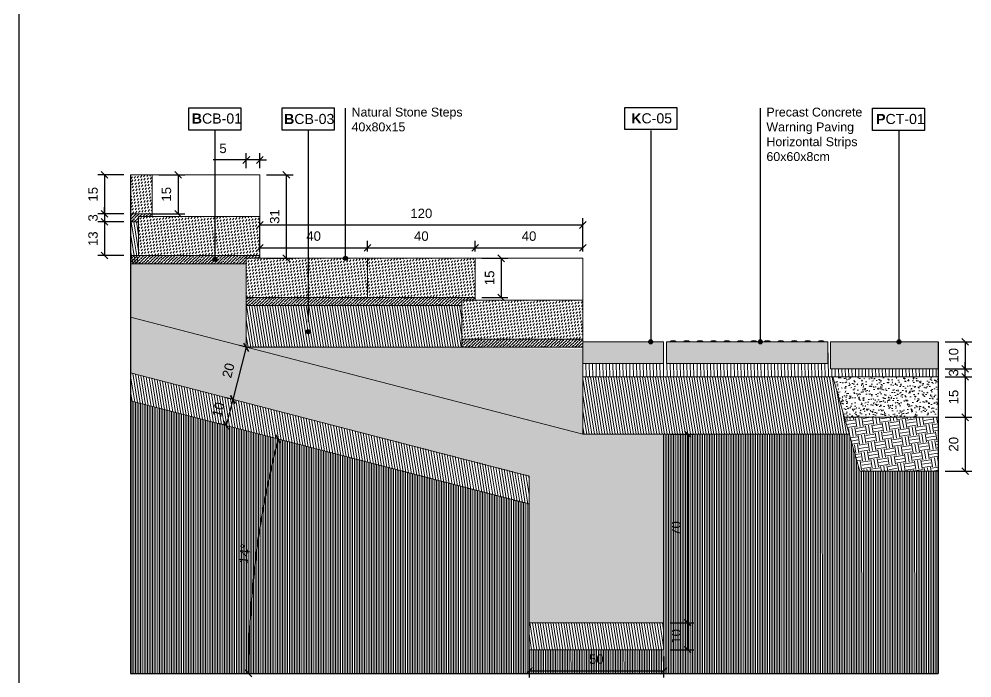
# Model space of a CAD drawing. Header units: metres. Extents: x -325 to 301, y -147 to 149.
# Drawn here: x 82.234 to 85.773, y 47.469 to 49.914 of the extents above; entities that cross this region are included whole.
import ezdxf

# ---------------------------------------------------------------- set-up
doc = ezdxf.new("R2010")
doc.units = ezdxf.units.M
doc.layers.get('Defpoints').update_dxf_attribs({"lineweight": 13})
doc.layers.add('-aux', color=50, linetype='Continuous', plot=False)
for name, color, linetype, true_color in [('0-TX-1_25', 7, 'Continuous', 0x3f4f7f), ('3-TR-paviment fluix', 7, 'Continuous', 0xe6e6e6), ('3-TR-paviment fort', 7, 'Continuous', 0xd1d1d1), ('EIT_3 TR sorra', 7, 'Continuous', 0xd8ceb0)]:
    doc.layers.add(name, color=color, linetype=linetype, true_color=true_color)
for name, color, linetype, lineweight, true_color in [('03-TR-Paviment_08_Natural Stone Bleachers', 7, 'Continuous', 5, 0xafad9d), ('3-TR sorra granitica', 7, 'Continuous', 0, 0xf2dac9), ('3-TR tot_u', 7, 'Continuous', 5, 0x787878)]:
    doc.layers.add(name, color=color, linetype=linetype, lineweight=lineweight, true_color=true_color)
for name, color, linetype, lineweight in [('1-CM', 7, 'Continuous', 0), ('3-TR Formigó', 252, 'Continuous', 0), ('3-TR Seleccionat', 44, 'Continuous', 0), ('3-TR Tot-u', 37, 'Continuous', 0), ('3_TR_paviment gris', 252, 'Continuous', 5)]:
    doc.layers.add(name, color=color, linetype=linetype, lineweight=lineweight)
for name, color, linetype in [('1-SECCIÓ', 1, 'Continuous'), ('A-KEYPLAN_HATCH', 7, 'Continuous'), ('A_TEXT_2', 7, 'Continuous')]:
    doc.layers.add(name, color=color, linetype=linetype)
doc.styles.get("Standard").update_dxf_attribs({"font": 'arial.ttf'})
doc.dimstyles.new('ISO-25', dxfattribs={"dimtxt": 0.1, "dimasz": 0.1, "dimexe": 0.1, "dimexo": 0.1, "dimgap": 0.1, "dimtad": 1, "dimdec": 0, "dimlfac": 100, "dimzin": 9, "dimtxsty": 'Standard', "dimblk": 'OBLIQUE', "dimcen": 0.1, "dimadec": 0, "dimazin": 0, "dimtfac": 1, "dimtdec": 0, "dimtmove": 0, "dimatfit": 3, "dimldrblk": 'OBLIQUE', "dimfxl": 1, "dimarcsym": 0})

# ---------------------------------------------------------------- blocks, each defined once
blk = doc.blocks.new('*U1805')
at = {"layer": '3-TR-paviment fort'}
blk.add_hatch(color=256, dxfattribs=at).paths.add_polyline_path([(0.025, 0), (0.05, 0, 0.4)])
blk.add_lwpolyline([(0.025, 0), (0.05, 0)])
blk.add_arc((0.0375, -0.013125), 0.018125, 46.397181, 133.602819)
blk = doc.blocks.new('*U1806')
at = {"color": 0, "linetype": 'ByBlock', "lineweight": -2, "transparency": 16777216}
for p in [(0, 0.08), (0.05, 0.08), (0.1, 0.08), (0.15, 0.08), (0.2, 0.08), (0.25, 0.08), (0.3, 0.08), (0.35, 0.08), (0.4, 0.08), (0.45, 0.08), (0.5, 0.08), (0.55, 0.08)]:
    blk.add_blockref('*U1805', p, dxfattribs=at)
blk = doc.blocks.new('Warning Surface 600x600x80')
at = {"layer": '3-TR-paviment fort'}
blk.add_hatch(color=256, dxfattribs=at).paths.add_polyline_path([(0, 0.08), (0.6, 0.08), (0.6, 0), (0.0002, 0.0006)])
blk.add_lwpolyline([(0, 0.08), (0.6, 0.08)])
at = {"layer": '1-CM'}
blk.add_lwpolyline([(0.6, 0.08), (0, 0.08), (0, 0), (0.6, 0)], close=True, dxfattribs=at)
blk.add_blockref('*U1806', (-0.0125, 0))
blk = doc.blocks.new('_Oblique')
at = {"color": 0, "lineweight": -2}
blk.add_line((-0.5, -0.5), (0.5, 0.5), dxfattribs=at)
blk = doc.blocks.new('*D1883')
at = {"layer": '0-TX-1_25', "color": 0, "lineweight": -2, "transparency": 16777216}
for p, q in [((83.1285, 49.0511), (83.1285, 49.1747)), ((84.3285, 49.0511), (84.3285, 49.1747)), ((83.1285, 49.1497), (84.3285, 49.1497))]:
    blk.add_line(p, q, dxfattribs=at)
at = {"layer": 'Defpoints', "color": 0, "transparency": 16777216}
for p in [(84.3285, 49.1497), (83.1285, 49.0261), (84.3285, 49.0261)]:
    blk.add_point(p, dxfattribs=at)
at = {"layer": '0-TX-1_25', "color": 0, "lineweight": -2, "transparency": 16777216, "xscale": 0.025, "yscale": 0.025, "zscale": 0.025, "rotation": 180}
blk.add_blockref('_Oblique', (83.1285, 49.1497), dxfattribs=at)
at = {"layer": '0-TX-1_25', "color": 0, "lineweight": -2, "transparency": 16777216, "xscale": 0.025, "yscale": 0.025, "zscale": 0.025}
blk.add_blockref('_Oblique', (84.3285, 49.1497), dxfattribs=at)
at = {"layer": '0-TX-1_25', "color": 0, "transparency": 16777216, "insert": (83.7285, 49.1926), "char_height": 0.035, "attachment_point": 5}
blk.add_mtext('120', dxfattribs=at)
blk = doc.blocks.new('*D1884')
at = {"layer": '0-TX-1_25', "color": 0, "lineweight": -2, "transparency": 16777216}
for p, q in [((83.1535, 49.3361), (83.252, 49.3361)), ((83.227, 49.3361), (83.227, 49.0261)), ((83.1535, 49.0261), (83.252, 49.0261))]:
    blk.add_line(p, q, dxfattribs=at)
at = {"layer": 'Defpoints', "color": 0, "transparency": 16777216}
for p in [(83.1285, 49.3361), (83.1285, 49.0261), (83.227, 49.0261)]:
    blk.add_point(p, dxfattribs=at)
at = {"layer": '0-TX-1_25', "color": 0, "lineweight": -2, "transparency": 16777216, "xscale": 0.025, "yscale": 0.025, "zscale": 0.025}
for p, rotation in [((83.227, 49.3361), 90), ((83.227, 49.0261), 270)]:
    blk.add_blockref('_Oblique', p, dxfattribs=dict(at, rotation=rotation))
at = {"layer": '0-TX-1_25', "color": 0, "transparency": 16777216, "insert": (83.1841, 49.1811), "char_height": 0.035, "attachment_point": 5, "rotation": 90}
blk.add_mtext('31', dxfattribs=at)
blk = doc.blocks.new('POINT')
at = {"layer": '0-TX-1_25'}
h = blk.add_hatch(dxfattribs=at)
h.set_pattern_fill('ANGLE', color=256)
h.set_pattern_definition([(0, (-83.747, -12.726), (0, 6.985), [5.08, -1.905]), (90, (-83.747, -12.726), (-6.985, 4e-16), [5.08, -1.905])])
edge = h.paths.add_edge_path()
edge.add_arc((0, 0), 0.0075, 0, 360)
h = blk.add_hatch(color=256, dxfattribs=at)
h.dxf.hatch_style = 1
edge = h.paths.add_edge_path()
edge.add_arc((0, 0), 0.0075, 0, 360)
blk.add_circle((0, 0), 0.0075, dxfattribs=at)
blk = doc.blocks.new('*D1885')
at = {"layer": '0-TX-1_25', "color": 0, "lineweight": -2, "transparency": 16777216}
for p, q in [((83.5285, 49.0511), (83.5285, 49.0904)), ((83.9285, 49.0511), (83.9285, 49.0904)), ((83.5285, 49.0654), (83.9285, 49.0654))]:
    blk.add_line(p, q, dxfattribs=at)
at = {"layer": 'Defpoints', "color": 0, "transparency": 16777216}
for p in [(83.9285, 49.0654), (83.5285, 49.0261), (83.9285, 49.0261)]:
    blk.add_point(p, dxfattribs=at)
at = {"layer": '0-TX-1_25', "color": 0, "lineweight": -2, "transparency": 16777216, "xscale": 0.025, "yscale": 0.025, "zscale": 0.025, "rotation": 180}
blk.add_blockref('_Oblique', (83.5285, 49.0654), dxfattribs=at)
at = {"layer": '0-TX-1_25', "color": 0, "lineweight": -2, "transparency": 16777216, "xscale": 0.025, "yscale": 0.025, "zscale": 0.025}
blk.add_blockref('_Oblique', (83.9285, 49.0654), dxfattribs=at)
at = {"layer": '0-TX-1_25', "color": 0, "transparency": 16777216, "insert": (83.7285, 49.1082), "char_height": 0.035, "attachment_point": 5}
blk.add_mtext('40', dxfattribs=at)
blk = doc.blocks.new('*D1886')
at = {"layer": '0-TX-1_25', "color": 0, "lineweight": -2, "transparency": 16777216}
for p, q in [((83.9535, 49.0261), (84.0499, 49.0261)), ((84.0249, 49.0261), (84.0249, 48.8811)), ((83.9535, 48.8811), (84.0499, 48.8811))]:
    blk.add_line(p, q, dxfattribs=at)
at = {"layer": 'Defpoints', "color": 0, "transparency": 16777216}
for p in [(83.9285, 49.0261), (83.9285, 48.8811), (84.0249, 48.8811)]:
    blk.add_point(p, dxfattribs=at)
at = {"layer": '0-TX-1_25', "color": 0, "lineweight": -2, "transparency": 16777216, "xscale": 0.025, "yscale": 0.025, "zscale": 0.025}
for p, rotation in [((84.0249, 49.0261), 90), ((84.0249, 48.8811), 270)]:
    blk.add_blockref('_Oblique', p, dxfattribs=dict(at, rotation=rotation))
at = {"layer": '0-TX-1_25', "color": 0, "transparency": 16777216, "insert": (83.982, 48.9536), "char_height": 0.035, "attachment_point": 5, "rotation": 90}
blk.add_mtext('15', dxfattribs=at)
blk = doc.blocks.new('*D1887')
at = {"layer": '0-TX-1_25', "color": 0, "lineweight": -2, "transparency": 16777216}
for p, q in [((83.1285, 49.0511), (83.1285, 49.0904)), ((83.5285, 49.0511), (83.5285, 49.0904)), ((83.1285, 49.0654), (83.5285, 49.0654))]:
    blk.add_line(p, q, dxfattribs=at)
at = {"layer": 'Defpoints', "color": 0, "transparency": 16777216}
for p in [(83.5285, 49.0654), (83.1285, 49.0261), (83.5285, 49.0261)]:
    blk.add_point(p, dxfattribs=at)
at = {"layer": '0-TX-1_25', "color": 0, "lineweight": -2, "transparency": 16777216, "xscale": 0.025, "yscale": 0.025, "zscale": 0.025, "rotation": 180}
blk.add_blockref('_Oblique', (83.1285, 49.0654), dxfattribs=at)
at = {"layer": '0-TX-1_25', "color": 0, "lineweight": -2, "transparency": 16777216, "xscale": 0.025, "yscale": 0.025, "zscale": 0.025}
blk.add_blockref('_Oblique', (83.5285, 49.0654), dxfattribs=at)
at = {"layer": '0-TX-1_25', "color": 0, "transparency": 16777216, "insert": (83.3285, 49.1082), "char_height": 0.035, "attachment_point": 5}
blk.add_mtext('40', dxfattribs=at)
blk = doc.blocks.new('*D1888')
at = {"layer": '0-TX-1_25', "color": 0, "lineweight": -2, "transparency": 16777216}
for p, q in [((83.9285, 49.0511), (83.9285, 49.0904)), ((84.3285, 49.0511), (84.3285, 49.0904)), ((83.9285, 49.0654), (84.3285, 49.0654))]:
    blk.add_line(p, q, dxfattribs=at)
at = {"layer": 'Defpoints', "color": 0, "transparency": 16777216}
for p in [(84.3285, 49.0654), (83.9285, 49.0261), (84.3285, 49.0261)]:
    blk.add_point(p, dxfattribs=at)
at = {"layer": '0-TX-1_25', "color": 0, "lineweight": -2, "transparency": 16777216, "xscale": 0.025, "yscale": 0.025, "zscale": 0.025, "rotation": 180}
blk.add_blockref('_Oblique', (83.9285, 49.0654), dxfattribs=at)
at = {"layer": '0-TX-1_25', "color": 0, "lineweight": -2, "transparency": 16777216, "xscale": 0.025, "yscale": 0.025, "zscale": 0.025}
blk.add_blockref('_Oblique', (84.3285, 49.0654), dxfattribs=at)
at = {"layer": '0-TX-1_25', "color": 0, "transparency": 16777216, "insert": (84.1285, 49.1082), "char_height": 0.035, "attachment_point": 5}
blk.add_mtext('40', dxfattribs=at)
blk = doc.blocks.new('*D1889')
at = {"layer": '0-TX-1_25', "color": 0, "lineweight": -2, "transparency": 16777216}
for p, q in [((83.0785, 49.3611), (83.0785, 49.4159)), ((83.1285, 49.3611), (83.1285, 49.4159)), ((83.0785, 49.3909), (82.9553, 49.3909)), ((83.1285, 49.3909), (83.0785, 49.3909)), ((83.1285, 49.3909), (83.1535, 49.3909))]:
    blk.add_line(p, q, dxfattribs=at)
at = {"layer": 'Defpoints', "color": 0, "transparency": 16777216}
for p in [(83.0785, 49.3909), (83.0785, 49.3361), (83.1285, 49.3361)]:
    blk.add_point(p, dxfattribs=at)
at = {"layer": '0-TX-1_25', "color": 0, "lineweight": -2, "transparency": 16777216, "xscale": 0.025, "yscale": 0.025, "zscale": 0.025}
blk.add_blockref('_Oblique', (83.0785, 49.3909), dxfattribs=at)
at = {"layer": '0-TX-1_25', "color": 0, "lineweight": -2, "transparency": 16777216, "xscale": 0.025, "yscale": 0.025, "zscale": 0.025, "rotation": 180}
blk.add_blockref('_Oblique', (83.1285, 49.3909), dxfattribs=at)
at = {"layer": '0-TX-1_25', "color": 0, "transparency": 16777216, "insert": (82.9919, 49.4337), "char_height": 0.035, "attachment_point": 5}
blk.add_mtext('5', dxfattribs=at)
blk = doc.blocks.new('*D1890')
at = {"layer": '0-TX-1_25', "color": 0, "lineweight": -2, "transparency": 16777216}
for p, q in [((82.7535, 49.3361), (82.8499, 49.3361)), ((82.8249, 49.3361), (82.8249, 49.1911)), ((82.7249, 49.1911), (82.8499, 49.1911))]:
    blk.add_line(p, q, dxfattribs=at)
at = {"layer": 'Defpoints', "color": 0, "transparency": 16777216}
for p in [(82.7285, 49.3361), (82.6485, 49.1911), (82.8249, 49.1911)]:
    blk.add_point(p, dxfattribs=at)
at = {"layer": '0-TX-1_25', "color": 0, "lineweight": -2, "transparency": 16777216, "xscale": 0.025, "yscale": 0.025, "zscale": 0.025}
for p, rotation in [((82.8249, 49.3361), 90), ((82.8249, 49.1911), 270)]:
    blk.add_blockref('_Oblique', p, dxfattribs=dict(at, rotation=rotation))
at = {"layer": '0-TX-1_25', "color": 0, "transparency": 16777216, "insert": (82.782, 49.2636), "char_height": 0.035, "attachment_point": 5, "rotation": 90}
blk.add_mtext('15', dxfattribs=at)
blk = doc.blocks.new('*D1891')
at = {"layer": '0-TX-1_25', "color": 0, "lineweight": -2, "transparency": 16777216}
for p, q in [((82.6235, 49.3361), (82.5272, 49.3361)), ((82.5522, 49.3361), (82.5522, 49.1911)), ((82.6235, 49.1911), (82.5272, 49.1911))]:
    blk.add_line(p, q, dxfattribs=at)
at = {"layer": 'Defpoints', "color": 0, "transparency": 16777216}
for p in [(82.6485, 49.3361), (82.5522, 49.1911), (82.6485, 49.1911)]:
    blk.add_point(p, dxfattribs=at)
at = {"layer": '0-TX-1_25', "color": 0, "lineweight": -2, "transparency": 16777216, "xscale": 0.025, "yscale": 0.025, "zscale": 0.025}
for p, rotation in [((82.5522, 49.3361), 90), ((82.5522, 49.1911), 270)]:
    blk.add_blockref('_Oblique', p, dxfattribs=dict(at, rotation=rotation))
at = {"layer": '0-TX-1_25', "color": 0, "transparency": 16777216, "insert": (82.5094, 49.2636), "char_height": 0.035, "attachment_point": 5, "rotation": 90}
blk.add_mtext('15', dxfattribs=at)
blk = doc.blocks.new('*D1892')
at = {"layer": '0-TX-1_25', "color": 0, "lineweight": -2, "transparency": 16777216}
for p, q in [((82.5522, 49.1911), (82.5522, 49.2161)), ((82.6235, 49.1911), (82.5272, 49.1911)), ((82.6235, 49.1611), (82.5272, 49.1611)), ((82.5522, 49.1911), (82.5522, 49.1611)), ((82.5522, 49.1611), (82.5522, 49.1361))]:
    blk.add_line(p, q, dxfattribs=at)
at = {"layer": 'Defpoints', "color": 0, "transparency": 16777216}
for p in [(82.5522, 49.1611), (82.6485, 49.1911), (82.6485, 49.1611)]:
    blk.add_point(p, dxfattribs=at)
at = {"layer": '0-TX-1_25', "color": 0, "lineweight": -2, "transparency": 16777216, "xscale": 0.025, "yscale": 0.025, "zscale": 0.025}
for p, rotation in [((82.5522, 49.1911), 270), ((82.5522, 49.1611), 90)]:
    blk.add_blockref('_Oblique', p, dxfattribs=dict(at, rotation=rotation))
at = {"layer": '0-TX-1_25', "color": 0, "transparency": 16777216, "insert": (82.5094, 49.1761), "char_height": 0.035, "attachment_point": 5, "rotation": 90}
blk.add_mtext('3', dxfattribs=at)
blk = doc.blocks.new('*D1893')
at = {"layer": '0-TX-1_25', "color": 0, "lineweight": -2, "transparency": 16777216}
for p, q in [((82.6235, 49.1611), (82.5272, 49.1611)), ((82.5522, 49.1611), (82.5522, 49.0361)), ((82.6235, 49.0361), (82.5272, 49.0361))]:
    blk.add_line(p, q, dxfattribs=at)
at = {"layer": 'Defpoints', "color": 0, "transparency": 16777216}
for p in [(82.6485, 49.1611), (82.5522, 49.0361), (82.6485, 49.0361)]:
    blk.add_point(p, dxfattribs=at)
at = {"layer": '0-TX-1_25', "color": 0, "lineweight": -2, "transparency": 16777216, "xscale": 0.025, "yscale": 0.025, "zscale": 0.025}
for p, rotation in [((82.5522, 49.1611), 90), ((82.5522, 49.0361), 270)]:
    blk.add_blockref('_Oblique', p, dxfattribs=dict(at, rotation=rotation))
at = {"layer": '0-TX-1_25', "color": 0, "transparency": 16777216, "insert": (82.5094, 49.0986), "char_height": 0.035, "attachment_point": 5, "rotation": 90}
blk.add_mtext('13', dxfattribs=at)
blk = doc.blocks.new('*D1894')
at = {"layer": '0-TX-1_25', "color": 0, "lineweight": -2, "transparency": 16777216}
for p, q in [((83.0785, 48.6961), (83.0284, 48.5024)), ((83.0785, 48.6961), (83.0543, 48.7023)), ((83.0284, 48.5024), (83.0042, 48.5087))]:
    blk.add_line(p, q, dxfattribs=at)
at = {"layer": 'Defpoints', "color": 0, "transparency": 16777216}
for p in [(83.0785, 48.6961), (83.0284, 48.5024), (83.0284, 48.5024)]:
    blk.add_point(p, dxfattribs=at)
at = {"layer": '0-TX-1_25', "color": 0, "lineweight": -2, "transparency": 16777216, "xscale": 0.025, "yscale": 0.025, "zscale": 0.025}
for p, rotation in [((83.0785, 48.6961), 75.51526643967567), ((83.0284, 48.5024), 255.5152664396757)]:
    blk.add_blockref('_Oblique', p, dxfattribs=dict(at, rotation=rotation))
at = {"layer": '0-TX-1_25', "color": 0, "transparency": 16777216, "insert": (83.0119, 48.61), "char_height": 0.035, "attachment_point": 5, "rotation": 75.5153}
blk.add_mtext('20', dxfattribs=at)
blk = doc.blocks.new('hatch keyplan 2')
at = {"layer": 'A-KEYPLAN_HATCH'}
blk.add_lwpolyline([(0, 0.00548), (0.01287, 0.00548), (0.01287, 0), (0, 0)], close=True, dxfattribs=at)
blk = doc.blocks.new('hatch keyplan')
at = {"layer": 'A-KEYPLAN_HATCH'}
blk.add_blockref('hatch keyplan 2', (1.43058, 0.85215), dxfattribs=at)
blk = doc.blocks.new('K04')
at = {"layer": 'A-KEYPLAN_HATCH'}
blk.add_blockref('hatch keyplan', (-1.42958, -0.85215), dxfattribs=at)
at = {"layer": 'A_TEXT_2', "insert": (0.0002, 0.00402), "char_height": 0.0025, "attachment_point": 1}
blk.add_mtext_dynamic_manual_height_columns('\\pi0.00244;{\\fArial|b1|i0|c0|p34;K}C-05', width=0.0145619, gutter_width=0.015, heights=[0], dxfattribs=at)
blk = doc.blocks.new('PCB01')
at = {"layer": 'A-KEYPLAN_HATCH'}
blk.add_lwpolyline([(0.001, 0.00548), (0.01387, 0.00548), (0.01387, 0), (0.001, 0)], close=True, dxfattribs=at)
at = {"layer": 'A_TEXT_2', "insert": (0.0002, 0.00409), "char_height": 0.0025, "attachment_point": 1}
blk.add_mtext_dynamic_manual_height_columns('\\pi0.00171;{\\fArial|b1|i0|c0|p34;P}CT-01', width=0.0145619, gutter_width=0.015, heights=[0], dxfattribs=at)
blk = doc.blocks.new('B-CB03')
at = {"layer": 'A-KEYPLAN_HATCH'}
blk.add_blockref('hatch keyplan', (-1.43058, -0.85215), dxfattribs=at)
at = {"layer": 'A_TEXT_2', "insert": (-0.0008, 0.00398), "char_height": 0.0025, "attachment_point": 1}
blk.add_mtext_dynamic_manual_height_columns('\\pi0.00128;{\\fArial|b1|i0|c0|p34;B}CB-03', width=0.0145619, gutter_width=0.015, heights=[0], dxfattribs=at)
blk = doc.blocks.new('B-CB01')
at = {"layer": 'A-KEYPLAN_HATCH'}
blk.add_blockref('hatch keyplan', (-1.43058, -0.85215), dxfattribs=at)
at = {"layer": 'A_TEXT_2', "insert": (-0.0008, 0.00411), "char_height": 0.0025, "attachment_point": 1}
blk.add_mtext_dynamic_manual_height_columns('\\pi0.00152;{\\fArial|b1|i0|c0|p34;B}CB-01', width=0.0145619, gutter_width=0.015, heights=[0], dxfattribs=at)
blk = doc.blocks.new('*D2204')
at = {"layer": '0-TX-1_25', "color": 0, "lineweight": -2, "transparency": 16777216}
for p, q in [((85.6735, 48.7161), (85.7734, 48.7161)), ((85.7484, 48.7161), (85.7484, 48.6161)), ((85.6735, 48.6161), (85.7734, 48.6161))]:
    blk.add_line(p, q, dxfattribs=at)
at = {"layer": 'Defpoints', "color": 0, "transparency": 16777216}
for p in [(85.6485, 48.7161), (85.6485, 48.6161), (85.7484, 48.6161)]:
    blk.add_point(p, dxfattribs=at)
at = {"layer": '0-TX-1_25', "color": 0, "lineweight": -2, "transparency": 16777216, "xscale": 0.025, "yscale": 0.025, "zscale": 0.025}
for p, rotation in [((85.7484, 48.7161), 90), ((85.7484, 48.6161), 270)]:
    blk.add_blockref('_Oblique', p, dxfattribs=dict(at, rotation=rotation))
at = {"layer": '0-TX-1_25', "color": 0, "transparency": 16777216, "insert": (85.7056, 48.6661), "char_height": 0.035, "attachment_point": 5, "rotation": 90}
blk.add_mtext('10', dxfattribs=at)
blk = doc.blocks.new('*D2205')
at = {"layer": '0-TX-1_25', "color": 0, "lineweight": -2, "transparency": 16777216}
for p, q in [((85.7484, 48.6161), (85.7484, 48.6411)), ((85.6735, 48.6161), (85.7734, 48.6161)), ((85.7484, 48.5861), (85.7484, 48.6161)), ((85.6735, 48.5861), (85.7734, 48.5861)), ((85.7484, 48.5861), (85.7484, 48.5611))]:
    blk.add_line(p, q, dxfattribs=at)
at = {"layer": 'Defpoints', "color": 0, "transparency": 16777216}
for p in [(85.6485, 48.6161), (85.7484, 48.6161), (85.6485, 48.5861)]:
    blk.add_point(p, dxfattribs=at)
at = {"layer": '0-TX-1_25', "color": 0, "lineweight": -2, "transparency": 16777216, "xscale": 0.025, "yscale": 0.025, "zscale": 0.025}
for p, rotation in [((85.7484, 48.6161), 270), ((85.7484, 48.5861), 90)]:
    blk.add_blockref('_Oblique', p, dxfattribs=dict(at, rotation=rotation))
at = {"layer": '0-TX-1_25', "color": 0, "transparency": 16777216, "insert": (85.7055, 48.6011), "char_height": 0.035, "attachment_point": 5, "rotation": 90}
blk.add_mtext('3', dxfattribs=at)
blk = doc.blocks.new('*D2206')
at = {"layer": '0-TX-1_25', "color": 0, "lineweight": -2, "transparency": 16777216}
for p, q in [((85.6735, 48.5861), (85.7734, 48.5861)), ((85.7484, 48.5861), (85.7484, 48.4361)), ((85.6735, 48.4361), (85.7734, 48.4361))]:
    blk.add_line(p, q, dxfattribs=at)
at = {"layer": 'Defpoints', "color": 0, "transparency": 16777216}
for p in [(85.6485, 48.5861), (85.6485, 48.4361), (85.7484, 48.4361)]:
    blk.add_point(p, dxfattribs=at)
at = {"layer": '0-TX-1_25', "color": 0, "lineweight": -2, "transparency": 16777216, "xscale": 0.025, "yscale": 0.025, "zscale": 0.025}
for p, rotation in [((85.7484, 48.5861), 90), ((85.7484, 48.4361), 270)]:
    blk.add_blockref('_Oblique', p, dxfattribs=dict(at, rotation=rotation))
at = {"layer": '0-TX-1_25', "color": 0, "transparency": 16777216, "insert": (85.7056, 48.5111), "char_height": 0.035, "attachment_point": 5, "rotation": 90}
blk.add_mtext('15', dxfattribs=at)
blk = doc.blocks.new('*D2207')
at = {"layer": '0-TX-1_25', "color": 0, "lineweight": -2, "transparency": 16777216}
for p, q in [((85.6735, 48.4361), (85.7734, 48.4361)), ((85.7484, 48.4361), (85.7484, 48.2361)), ((85.6735, 48.2361), (85.7734, 48.2361))]:
    blk.add_line(p, q, dxfattribs=at)
at = {"layer": 'Defpoints', "color": 0, "transparency": 16777216}
for p in [(85.6485, 48.4361), (85.6485, 48.2361), (85.7484, 48.2361)]:
    blk.add_point(p, dxfattribs=at)
at = {"layer": '0-TX-1_25', "color": 0, "lineweight": -2, "transparency": 16777216, "xscale": 0.025, "yscale": 0.025, "zscale": 0.025}
for p, rotation in [((85.7484, 48.4361), 90), ((85.7484, 48.2361), 270)]:
    blk.add_blockref('_Oblique', p, dxfattribs=dict(at, rotation=rotation))
at = {"layer": '0-TX-1_25', "color": 0, "transparency": 16777216, "insert": (85.7056, 48.3361), "char_height": 0.035, "attachment_point": 5, "rotation": 90}
blk.add_mtext('20', dxfattribs=at)
blk = doc.blocks.new('*D2943')
at = {"layer": '0-TX-1_25', "color": 0, "lineweight": -2, "transparency": 16777216}
for p, q in [((84.1285, 47.5486), (84.1285, 47.4709)), ((84.6285, 47.5486), (84.6285, 47.4709)), ((84.1285, 47.4959), (84.6285, 47.4959))]:
    blk.add_line(p, q, dxfattribs=at)
at = {"layer": 'Defpoints', "color": 0, "transparency": 16777216}
for p in [(84.1285, 47.5736), (84.6285, 47.5736), (84.6285, 47.4959)]:
    blk.add_point(p, dxfattribs=at)
at = {"layer": '0-TX-1_25', "color": 0, "lineweight": -2, "transparency": 16777216, "xscale": 0.025, "yscale": 0.025, "zscale": 0.025, "rotation": 180}
blk.add_blockref('_Oblique', (84.1285, 47.4959), dxfattribs=at)
at = {"layer": '0-TX-1_25', "color": 0, "lineweight": -2, "transparency": 16777216, "xscale": 0.025, "yscale": 0.025, "zscale": 0.025}
blk.add_blockref('_Oblique', (84.6285, 47.4959), dxfattribs=at)
at = {"layer": '0-TX-1_25', "color": 0, "transparency": 16777216, "insert": (84.3785, 47.5388), "char_height": 0.035, "attachment_point": 5}
blk.add_mtext('50', dxfattribs=at)
blk = doc.blocks.new('*D2944')
at = {"layer": '0-TX-1_25', "color": 0, "lineweight": -2, "transparency": 16777216}
for p, q in [((84.6531, 47.6731), (84.7429, 47.6731)), ((84.7179, 47.6731), (84.7179, 47.5731)), ((84.6531, 47.5731), (84.7429, 47.5731))]:
    blk.add_line(p, q, dxfattribs=at)
at = {"layer": 'Defpoints', "color": 0, "transparency": 16777216}
for p in [(84.6281, 47.6731), (84.6281, 47.5731), (84.7179, 47.5731)]:
    blk.add_point(p, dxfattribs=at)
at = {"layer": '0-TX-1_25', "color": 0, "lineweight": -2, "transparency": 16777216, "xscale": 0.025, "yscale": 0.025, "zscale": 0.025}
for p, rotation in [((84.7179, 47.6731), 90), ((84.7179, 47.5731), 270)]:
    blk.add_blockref('_Oblique', p, dxfattribs=dict(at, rotation=rotation))
at = {"layer": '0-TX-1_25', "color": 0, "transparency": 16777216, "insert": (84.6751, 47.6231), "char_height": 0.035, "attachment_point": 5, "rotation": 90}
blk.add_mtext('10', dxfattribs=at)
blk = doc.blocks.new('*D2945')
at = {"layer": '0-TX-1_25', "color": 0, "lineweight": -2, "transparency": 16777216}
for p, q in [((84.6535, 48.3736), (84.7429, 48.3736)), ((84.7179, 48.3736), (84.7179, 47.6736)), ((84.6535, 47.6736), (84.7429, 47.6736))]:
    blk.add_line(p, q, dxfattribs=at)
at = {"layer": 'Defpoints', "color": 0, "transparency": 16777216}
for p in [(84.6285, 48.3736), (84.6285, 47.6736), (84.7179, 47.6736)]:
    blk.add_point(p, dxfattribs=at)
at = {"layer": '0-TX-1_25', "color": 0, "lineweight": -2, "transparency": 16777216, "xscale": 0.025, "yscale": 0.025, "zscale": 0.025}
for p, rotation in [((84.7179, 48.3736), 90), ((84.7179, 47.6736), 270)]:
    blk.add_blockref('_Oblique', p, dxfattribs=dict(at, rotation=rotation))
at = {"layer": '0-TX-1_25', "color": 0, "transparency": 16777216, "insert": (84.6751, 48.0236), "char_height": 0.035, "attachment_point": 5, "rotation": 90}
blk.add_mtext('70', dxfattribs=at)
blk = doc.blocks.new('*D2946')
at = {"layer": '0-TX-1_25', "color": 0, "lineweight": -2, "transparency": 16777216}
for p, q in [((83.0284, 48.5024), (83.0034, 48.4056)), ((83.0284, 48.5024), (83.0042, 48.5087)), ((83.0034, 48.4056), (82.9792, 48.4119))]:
    blk.add_line(p, q, dxfattribs=at)
at = {"layer": 'Defpoints', "color": 0, "transparency": 16777216}
for p in [(83.0284, 48.5024), (83.0034, 48.4056), (83.0034, 48.4056)]:
    blk.add_point(p, dxfattribs=at)
at = {"layer": '0-TX-1_25', "color": 0, "lineweight": -2, "transparency": 16777216, "xscale": 0.025, "yscale": 0.025, "zscale": 0.025}
for p, rotation in [((83.0284, 48.5024), 75.51526643967719), ((83.0034, 48.4056), 255.5152664396772)]:
    blk.add_blockref('_Oblique', p, dxfattribs=dict(at, rotation=rotation))
at = {"layer": '0-TX-1_25', "color": 0, "transparency": 16777216, "insert": (82.9744, 48.4647), "char_height": 0.035, "attachment_point": 5, "rotation": 75.5153}
blk.add_mtext('10', dxfattribs=at)
blk = doc.blocks.new('*D2947')
at = {"layer": '0-TX-1_25', "color": 0, "lineweight": -2, "transparency": 16777216}
blk.add_arc((86.5629, 47.4861), 3.4764, 165.5153, 180, dxfattribs=at)
at = {"layer": 'Defpoints', "color": 0, "transparency": 16777216}
for p in [(82.6485, 48.4973), (84.1285, 48.115), (83.1357, 48.0692), (82.6485, 47.4861), (85.6485, 47.4861)]:
    blk.add_point(p, dxfattribs=at)
at = {"layer": '0-TX-1_25', "color": 0, "lineweight": -2, "transparency": 16777216, "xscale": 0.025, "yscale": 0.025, "zscale": 0.025}
for p, rotation in [((83.197, 48.3556), 75.51526643967657), ((83.0865, 47.4861), 270)]:
    blk.add_blockref('_Oblique', p, dxfattribs=dict(at, rotation=rotation))
at = {"layer": '0-TX-1_25', "color": 0, "transparency": 16777216, "insert": (83.072, 47.9297), "char_height": 0.035, "attachment_point": 5, "rotation": 82.7576}
blk.add_mtext('14°', dxfattribs=at)

msp = doc.modelspace()

# ---------------------------------------------------------------- hatches: boundary and pattern name
at = {"layer": '03-TR-Paviment_08_Natural Stone Bleachers'}
h = msp.add_hatch(dxfattribs=at)
h.set_pattern_fill('DASH', color=256, scale=0.002611, angle=232.4264, style=0, double=1)
h.set_pattern_definition([(232.4264096, (-70.668383, -74.1010824), (0.00151523477, -0.01162470696), [0.0082894435, -0.0082894435])])
h.paths.add_polyline_path([(82.6485, 49.3361), (82.6485, 49.1911), (82.7285, 49.1911), (82.7285, 49.3361)])
h = msp.add_hatch(dxfattribs=at)
h.set_pattern_fill('DASH', color=256, scale=0.002611, angle=232.4264, style=0, double=1)
h.set_pattern_definition([(232.4264096, (-70.268383, -74.2510824), (0.00151523477, -0.01162470696), [0.0082894435, -0.0082894435])])
h.paths.add_polyline_path([(83.1285, 49.1811), (82.6785, 49.1811), (82.6785, 49.0361), (83.1285, 49.0361)])
h = msp.add_hatch(dxfattribs=at)
h.set_pattern_fill('DASH', color=256, scale=0.002611, angle=232.4264, style=0, double=1)
h.set_pattern_definition([(232.4264096, (-69.868383, -74.4110824), (0.00151523477, -0.01162470696), [0.0082894435, -0.0082894435])])
h.paths.add_polyline_path([(83.5285, 49.0261), (83.0785, 49.0261), (83.0785, 48.8811), (83.5285, 48.8811)])
h = msp.add_hatch(dxfattribs=at)
h.set_pattern_fill('DASH', color=256, scale=0.002611, angle=232.4264, style=0, double=1)
h.set_pattern_definition([(232.4264096, (-69.468383, -74.4110824), (0.00151523477, -0.01162470696), [0.0082894435, -0.0082894435])])
h.paths.add_polyline_path([(83.9285, 49.0261), (83.5285, 49.0261), (83.5285, 48.8811), (83.9285, 48.8811)])
h = msp.add_hatch(dxfattribs=at)
h.set_pattern_fill('DASH', color=256, scale=0.002611, angle=232.4264, style=0, double=1)
h.set_pattern_definition([(232.4264096, (-69.068383, -74.5610824), (0.00151523477, -0.01162470696), [0.0082894435, -0.0082894435])])
h.paths.add_polyline_path([(84.3285, 48.8711), (83.8785, 48.8711), (83.8785, 48.7261), (84.3285, 48.7261)])
at = {"layer": '3-TR Formigó'}
h = msp.add_hatch(dxfattribs=at)
h.set_pattern_fill('ANSI31', color=256, scale=0.003, angle=234.1752)
h.set_pattern_definition([(279.175244, (5.038235, 6.874683), (0.00940313, 0.0015188056), [])])
h.paths.add_polyline_path([(82.6485, 49.1611), (82.6485, 49.0063), (82.678, 49.0061), (82.6789, 49.1611)])
h = msp.add_hatch(dxfattribs=at)
h.set_pattern_fill('ANSI31', color=256, scale=0.003, angle=234.1752)
h.set_pattern_definition([(279.175244, (6.238235, 6.564683), (0.00940313, 0.0015188056), [])])
h.paths.add_polyline_path([(83.0785, 48.8511), (83.0785, 48.6961), (83.878, 48.6961), (83.8789, 48.8511), (83.4435, 48.8511)])
h = msp.add_hatch(dxfattribs=at)
h.set_pattern_fill('ANSI31', color=256, scale=0.003, angle=234.1752)
h.set_pattern_definition([(279.175244, (-129.700392, 5.736122), (0.00940313004, 0.0015188056), [])])
h.paths.add_polyline_path([(84.1285, 48.2197), (82.6485, 48.6006), (82.6485, 48.4973), (84.1285, 48.1126)])
h = msp.add_hatch(dxfattribs=at)
h.set_pattern_fill('ANSI31', color=256, scale=0.003, angle=234.1752, style=0)
h.set_pattern_definition([(279.17524, (78.554148, 53.446538), (0.00940313, 0.001518806), [])])
h.paths.add_polyline_path([(85.257, 48.5861), (84.3285, 48.5861), (84.3285, 48.3731), (85.3177, 48.3731)])
h = msp.add_hatch(dxfattribs=at)
h.set_pattern_fill('ANSI31', color=256, scale=0.003, angle=234.1752)
h.set_pattern_definition([(279.175244, (-124.83357, 3.702959), (0.00940313004, 0.0015188056), [])])
h.paths.add_polyline_path([(84.6285, 47.6731), (84.1285, 47.6731), (84.1285, 47.5731), (84.6285, 47.5731)])
at = {"layer": '3-TR Seleccionat'}
h = msp.add_hatch(dxfattribs=at)
h.set_pattern_fill('ANSI31', color=256, scale=0.002, angle=45, style=0)
h.set_pattern_definition([(90, (-440996.0864875, -650788.288124), (-0.00635, 1e-18), [])])
h.paths.add_polyline_path([(84.1285, 47.4861), (84.1285, 48.115), (82.6485, 48.4973), (82.6485, 47.4861)])
h = msp.add_hatch(dxfattribs=at)
h.set_pattern_fill('ANSI31', color=256, scale=0.002, angle=45, style=0)
h.set_pattern_definition([(90, (-440993.5164875, -650788.288124), (-0.00635, 1e-18), [])])
h.paths.add_polyline_path([(85.6485, 47.4861), (85.6485, 48.2361), (85.3568, 48.2361), (85.3177, 48.3731), (84.6285, 48.3731), (84.6285, 47.5731), (84.1285, 47.5731), (84.1308, 47.6731), (84.1285, 47.4861), (84.3285, 47.4861)])
at = {"layer": '3-TR sorra granitica'}
h = msp.add_hatch(dxfattribs=at)
h.set_pattern_fill('LINE', color=256, scale=0.1, angle=55.5734, style=0)
h.set_pattern_definition([(91.2199074, (106.240624, 257.262672), (-0.0124971668, -0.0002661224), [])])
h.paths.add_polyline_path([(85.6485, 48.5861), (85.6485, 48.6161), (85.2485, 48.6161), (85.2485, 48.7161), (85.2385, 48.7161), (85.2385, 48.6361), (84.6285, 48.6361), (84.3285, 48.6361), (84.3285, 48.5861), (85.2604, 48.5861)])
at = {"layer": '3-TR Tot-u'}
h = msp.add_hatch(dxfattribs=at)
h.set_pattern_fill('EARTH', color=256, scale=0.005, angle=-80.8248)
h.set_pattern_definition([(279.175244, (6.134675, -0.99446), (0.036406452, -0.026281081), [0.03175, -0.03175]), (279.175244, (6.14643, -0.99256), (0.036406452, -0.026281081), [0.03175, -0.03175]), (279.175244, (6.158183, -0.990662), (0.036406452, -0.026281081), [0.03175, -0.03175]), (9.175244, (6.162734, -0.993947), (0.026281081, 0.036406452), [0.03175, -0.03175]), (9.175244, (6.164632, -1.0057), (0.026281081, 0.036406452), [0.03175, -0.03175]), (9.175244, (6.16653, -1.017455), (0.026281081, 0.036406452), [0.03175, -0.03175])])
h.paths.add_polyline_path([(85.2998, 48.4361), (85.3568, 48.2361), (85.6485, 48.2361), (85.6485, 48.4361)])
at = {"layer": '3-TR tot_u'}
h = msp.add_hatch(dxfattribs=at)
h.set_pattern_fill('AR-CONC', color=256, scale=0.00025, angle=90.2657)
h.set_pattern_definition([(75.8232515, (-648.64013, 140.415713), (0.0427337736, 0.0162528873), [0.0047625, -0.0523875]), (20.8232515, (-648.64013, 140.415713), (-0.0287369414, 0.039156599), [0.00381, -0.041910146]), (126.274696, (-648.63657, 140.417067), (0.013996833, 0.0554094846), [0.0040475022, -0.0445225611]), (72.0074515, (-648.64566, 140.427145), (0.0655807845, 0.0200592483), [0.00714375, -0.07858125]), (122.458809, (-648.640196, 140.428816), (0.0264798784, 0.0815327644), [0.006071256, -0.066783902]), (17.007403, (-648.64566, 140.427145), (0.0264798784, 0.0815327644), [0.005714992, -0.062864933]), (46.8232515, (-648.638562, 140.427053), (0.0452552119, -0.0065026301), [0.0047625, -0.0523875]), (351.8232515, (-648.63856, 140.427053), (-0.0061502535, 0.04817902), [0.00381, -0.04191]), (97.2746965, (-648.63479, 140.42651), (0.0391049582, 0.0416763902), [0.0040475022, -0.0445224844]), (63.3232515, (-648.640129, 140.415713), (-0.00851292277, 0.01936423314), [0, -0.041402, 0, -0.042545, 0, -0.04206875]), (33.3232515, (-648.64013, 140.415713), (0.0041272223, 0.02982078915), [0, -0.024257, 0, -0.0404495, 0, -0.01603375]), (353.3232515, (-648.652876, 140.409545), (0.031136555, 0.0134765238), [0, -0.015875, 0, -0.04953, 0, -0.0657225]), (343.3232515, (-648.65859, 140.40678), (0.030565405, 0.0218529991), [0, -0.0206375, 0, -0.032893, 0, -0.0466725])])
h.paths.add_polyline_path([(82.6485, 48.6006), (84.1285, 48.2182), (84.1285, 47.6731), (84.6285, 47.6731), (84.6285, 48.3731), (84.3285, 48.3731), (84.3285, 48.6907), (83.0785, 48.7015), (83.0785, 49.0061), (82.6485, 49.0061)])
h = msp.add_hatch(dxfattribs=at)
h.set_pattern_fill('AR-CONC', color=256, scale=0.00025, angle=89.8705)
h.set_pattern_definition([(75.416951978, (264938.99707, -740260.955836), (0.042847951724, 0.0159494447276), [0.0047625, -0.0523875]), (20.416951978, (264938.99707, -740260.955836), (-0.0284585513776, 0.0393593941472), [0.00381, -0.0419101460425]), (125.868396678, (264939.00064, -740260.954507), (0.0143894010735, 0.0553088370647), [0.0040475022, -0.04452256115]), (71.601151978, (264938.99162, -740260.944365), (0.0657213798154, 0.0195936971874), [0.00714375, -0.07858125]), (122.052509588, (264938.997097, -740260.94273), (0.027057378225, 0.081342940127), [0.006071255785, -0.06678390204]), (16.601103148, (264938.99162, -740260.944365), (0.0270573782294, 0.0813429401255), [0.0057149917675, -0.06286493298]), (46.416951978, (264938.998718, -740260.944507), (0.045207962539, -0.0068233806194), [0.0047625, -0.0523875]), (351.416951978, (264938.99872, -740260.944507), (-0.005808451532, 0.048221421475), [0.00381, -0.04191]), (96.868396978, (264939.002485, -740260.945076), (0.0393995108286, 0.041398041034), [0.0040475022, -0.0445224844]), (62.916951978, (264938.99707, -740260.955836), (-0.00837539297598, 0.01942411315358), [0, -0.041402, 0, -0.042545, 0, -0.04206875]), (32.916951978, (264938.99707, -740260.955836), (0.0043385838535, 0.0297907723876), [0, -0.024257, 0, -0.0404495, 0, -0.01603375]), (352.916951978, (264938.98428, -740260.961914), (0.03123133691458, 0.01325538927637), [0, -0.015875, 0, -0.04953, 0, -0.0657225]), (342.916951978, (264938.978545, -740260.96464), (0.0307196005672, 0.0216357041141), [0, -0.0206375, 0, -0.032893, 0, -0.0466725])])
h.paths.add_polyline_path([(85.257, 48.5861), (85.2998, 48.4361), (85.6485, 48.4361), (85.6485, 48.5861)])
at = {"layer": '3-TR-paviment fluix'}
msp.add_hatch(color=256, dxfattribs=at).paths.add_polyline_path([(85.2485, 48.716), (85.6485, 48.7161), (85.6485, 48.6161), (85.2485, 48.6161)])
at = {"layer": '3_TR_paviment gris'}
msp.add_hatch(color=256, dxfattribs=at).paths.add_polyline_path([(84.3285, 48.7161), (84.6285, 48.7161), (84.6285, 48.6361), (84.3285, 48.6361)])
at = {"layer": 'EIT_3 TR sorra'}
h = msp.add_hatch(dxfattribs=at)
h.set_pattern_fill('ANSI36', color=256, scale=0.002552, angle=-1.141, style=0, double=1)
h.set_pattern_definition([(43.85896, (78.491738, 53.2322116), (0.004609074, 0.015664162), [0.020252618, -0.004050524, 0, -0.004050524])])
h.paths.add_polyline_path([(82.6485, 49.1911), (82.6485, 49.1611), (82.6785, 49.1611), (82.6785, 49.1811), (82.7285, 49.1811), (82.7285, 49.1911)])
h = msp.add_hatch(dxfattribs=at)
h.set_pattern_fill('ANSI36', color=256, scale=0.002552, angle=-1.141, style=0, double=1)
h.set_pattern_definition([(43.85896, (79.291738, 53.07717), (0.004609074, 0.015664162), [0.020252618, -0.004050524, 0, -0.004050524])])
h.paths.add_polyline_path([(82.6485, 49.036), (82.6485, 49.006), (83.0785, 49.0061), (83.0785, 49.0261), (83.1285, 49.0261), (83.129, 49.0361)])
h = msp.add_hatch(dxfattribs=at)
h.set_pattern_fill('ANSI36', color=256, scale=0.002552, angle=-1.141, style=0, double=1)
h.set_pattern_definition([(43.85896, (79.691738, 52.9222116), (0.004609074, 0.015664162), [0.020252618, -0.004050524, 0, -0.004050524])])
h.paths.add_polyline_path([(83.0785, 48.8811), (83.0785, 48.8511), (83.8785, 48.8511), (83.8785, 48.8711), (83.9285, 48.8711), (83.9285, 48.8811)])
h = msp.add_hatch(dxfattribs=at)
h.set_pattern_fill('ANSI36', color=256, scale=0.002552, angle=-1.141, style=0, double=1)
h.set_pattern_definition([(43.85896, (80.491738, 52.76717), (0.004609074, 0.015664162), [0.020252618, -0.004050524, 0, -0.004050524])])
h.paths.add_polyline_path([(83.8785, 48.726), (83.8785, 48.696), (84.3285, 48.6961), (84.3285, 48.7161), (84.329, 48.7261)])

# ---------------------------------------------------------------- linework, layer by layer
at = {"layer": '-aux'}
for points in [[(82.2345, 3.4567), (82.2345, 133.4567)], [(82.6485, 47.4861), (85.6485, 47.4861)]]:
    msp.add_lwpolyline(points, dxfattribs=at)
at = {"layer": '0-TX-1_25'}
for points in [[(83.4468, 49.0261), (83.4468, 49.5826)], [(84.9876, 48.7161), (84.9876, 49.5826)], [(82.962, 49.5004), (82.962, 49.0222)], [(83.3083, 49.5004), (83.3083, 48.7889)], [(84.5803, 49.5004), (84.5803, 48.7161)], [(85.5022, 49.5004), (85.5022, 48.7161)]]:
    msp.add_lwpolyline(points, dxfattribs=at)
at = {"layer": '1-CM'}
for points in [[(83.1285, 49.3361), (82.6485, 49.3361)], [(82.6485, 49.0361), (83.1285, 49.0361), (83.1285, 49.3361)], [(82.6485, 49.3361), (82.7285, 49.3361), (82.7285, 49.1911), (82.6485, 49.1911)], [(82.6485, 49.1611), (82.6785, 49.1611), (82.6785, 49.1811), (82.7285, 49.1811), (82.7285, 49.1911), (82.6485, 49.1911)], [(83.1285, 49.0361), (82.6485, 49.0361)], [(82.6485, 49.0361), (83.1285, 49.0361), (83.1285, 49.0261), (83.0785, 49.0261), (83.0785, 49.0061), (82.6485, 49.0061)], [(84.3285, 49.0261), (83.0785, 49.0261), (83.0785, 48.6961), (84.3285, 48.6961), (84.3285, 49.0261)], [(84.3285, 48.7261), (83.8785, 48.7261)], [(83.8785, 48.7261), (84.3285, 48.7261), (84.3285, 48.7161), (84.3285, 48.7161), (84.3285, 48.6961), (83.8785, 48.6961)], [(83.8785, 48.7261), (83.8785, 48.6961)], [(84.3285, 48.6961), (84.3285, 48.3731), (84.6285, 48.3731), (84.6285, 47.6731), (84.1285, 47.6731), (84.1285, 48.2182)], [(84.2785, 48.6961), (84.3285, 48.6961)], [(84.3285, 48.7161), (84.6285, 48.7161), (84.6285, 48.6361), (84.3285, 48.6361), (84.3285, 48.7161)], [(84.3285, 48.3731), (84.3285, 48.7161)], [(85.6485, 48.7161), (85.2485, 48.7161), (85.2485, 48.6161), (85.6485, 48.6161)], [(82.6485, 48.6006), (84.1285, 48.2182), (84.1285, 47.6731), (84.6285, 47.6731), (84.6285, 48.3731), (84.3285, 48.3731)], [(85.6485, 48.5861), (84.3285, 48.5861)], [(85.3568, 48.2361), (85.257, 48.5861)], [(82.6485, 48.4973), (84.1285, 48.115)], [(85.6485, 48.4361), (85.2998, 48.4361)], [(84.3285, 48.3731), (85.3177, 48.3731)], [(85.6485, 48.2361), (85.3568, 48.2361)], [(84.1285, 47.6731), (84.1285, 47.5731), (84.6285, 47.5731), (84.6285, 47.6731)]]:
    msp.add_lwpolyline(points, dxfattribs=at)
for points in [[(82.6785, 49.1811), (83.1285, 49.1811), (83.1285, 49.0361), (82.6785, 49.0361)], [(83.0785, 49.0261), (83.5285, 49.0261), (83.5285, 48.8811), (83.0785, 48.8811)], [(83.5285, 49.0261), (83.9285, 49.0261), (83.9285, 48.8811), (83.5285, 48.8811)], [(83.0785, 48.8811), (83.0785, 48.8511), (83.8785, 48.8511), (83.8785, 48.8711), (83.9285, 48.8711), (83.9285, 48.8811)], [(83.8785, 48.8711), (84.3285, 48.8711), (84.3285, 48.7261), (83.8785, 48.7261)]]:
    msp.add_lwpolyline(points, close=True, dxfattribs=at)
at = {"layer": '1-CM', "color": 251, "true_color": 0x636466}
msp.add_lwpolyline([(82.6485, 48.8071), (84.3285, 48.3731)], dxfattribs=at)
at = {"layer": '1-SECCIÓ'}
for p, q in [((82.6485, 49.3361), (82.6485, 47.4861)), ((85.6485, 48.7161), (85.6485, 47.4861))]:
    msp.add_line(p, q, dxfattribs=at)

# ---------------------------------------------------------------- block references
at = {"layer": '0-TX-1_25', "xscale": 15, "yscale": 15, "zscale": 15}
for name, p in [('B-CB01', (82.8654, 49.5018)), ('B-CB03', (83.2118, 49.5021))]:
    msp.add_blockref(name, p, dxfattribs=at)
at = {"layer": '0-TX-1_25'}
for p in [(82.962, 49.0222), (83.4468, 49.0261), (83.3083, 48.7537), (84.5803, 48.7161), (84.9876, 48.7161), (85.5022, 48.7161)]:
    msp.add_blockref('POINT', p, dxfattribs=at)
at = {"layer": '1-CM'}
msp.add_blockref('Warning Surface 600x600x80', (84.6385, 48.6361), dxfattribs=at)
at = {"layer": 'A-KEYPLAN_HATCH', "xscale": 14.99999999999007, "yscale": 14.99999999999007, "zscale": 14.99999999999007}
for name, p in [('K04', (84.4688, 49.5039)), ('PCB01', (85.389, 49.5004))]:
    msp.add_blockref(name, p, dxfattribs=at)

# ---------------------------------------------------------------- texts
at = {"layer": '0-TX-1_25', "char_height": 0.033, "attachment_point": 1}
for s, insert in [('Natural Stone Steps\\P40x80x15', (83.4693, 49.5851)), ('Precast Concrete Warning Paving\\PHorizontal Strips 60x60x8cm', (85.0101, 49.5851))]:
    msp.add_mtext_dynamic_manual_height_columns(s, width=0.514074, gutter_width=12.5, heights=[0], dxfattribs=dict(at, insert=insert))

# ---------------------------------------------------------------- dimensions: what is measured, and where the dimension line sits
at = {"layer": '0-TX-1_25'}
for base, p1, p2, picture, middle in [((83.0785, 49.3909), (83.1285, 49.3361), (83.0785, 49.3361), '*D1889', (82.9919, 49.4337)), ((84.3285, 49.1497), (83.1285, 49.0261), (84.3285, 49.0261), '*D1883', (83.7285, 49.1926)), ((83.5285, 49.0654), (83.1285, 49.0261), (83.5285, 49.0261), '*D1887', (83.3285, 49.1082)), ((83.9285, 49.0654), (83.5285, 49.0261), (83.9285, 49.0261), '*D1885', (83.7285, 49.1082)), ((84.3285, 49.0654), (83.9285, 49.0261), (84.3285, 49.0261), '*D1888', (84.1285, 49.1082)), ((84.6285, 47.4959), (84.1285, 47.5736), (84.6285, 47.5736), '*D2943', (84.3785, 47.5388))]:
    dim = msp.add_linear_dim(base=base, p1=p1, p2=p2, dimstyle='ISO-25', override={"dimtxt": 0.035, "dimasz": 0.025, "dimexe": 0.025, "dimexo": 0.025, "dimgap": 0.025, "dimblk1": 'Oblique', "dimblk2": 'Oblique', "dimsah": 1, "dimfxl": 0.1, "dimfxlon": 1, "dimarcsym": 1}, dxfattribs=at)
    dim.commit()
    dim.dimension.update_dxf_attribs({"geometry": picture, "text_midpoint": middle})
for base, p1, p2, picture, middle in [((82.552232608, 49.1910628866), (82.6484581583, 49.3360628866), (82.6484581583, 49.1910628866), '*D1891', (82.5093625534, 49.2635628866)), ((82.8248733782, 49.1910628866), (82.7284581583, 49.3360628866), (82.6484581583, 49.1910628866), '*D1890', (82.7820033237, 49.2635628866)), ((83.227, 49.0261), (83.1285, 49.3361), (83.1285, 49.0261), '*D1884', (83.1841, 49.1811)), ((82.552232608, 49.0360628866), (82.6484581583, 49.1610628866), (82.6484581584, 49.0360628866), '*D1893', (82.5093506161, 49.0985628866)), ((84.0248733782, 48.8810628866), (83.9284581583, 49.0260628866), (83.9284581583, 48.8810628866), '*D1886', (83.9820033237, 48.9535628866)), ((85.7484, 48.6161), (85.6485, 48.7161), (85.6485, 48.6161), '*D2204', (85.7056, 48.6661)), ((85.7484, 48.4361), (85.6485, 48.5861), (85.6485, 48.4361), '*D2206', (85.7056, 48.5111)), ((85.7484, 48.2361), (85.6485, 48.4361), (85.6485, 48.2361), '*D2207', (85.7056, 48.3361)), ((84.7179, 47.6736), (84.6285, 48.3736), (84.6285, 47.6736), '*D2945', (84.6751, 48.0236)), ((84.7179, 47.5731), (84.6281, 47.6731), (84.6281, 47.5731), '*D2944', (84.6751, 47.6231))]:
    dim = msp.add_linear_dim(base=base, p1=p1, p2=p2, angle=90, dimstyle='ISO-25', override={"dimtxt": 0.035, "dimasz": 0.025, "dimexe": 0.025, "dimexo": 0.025, "dimgap": 0.025, "dimblk1": 'Oblique', "dimblk2": 'Oblique', "dimsah": 1, "dimfxl": 0.1, "dimfxlon": 1, "dimarcsym": 1}, dxfattribs=at)
    dim.commit()
    dim.dimension.update_dxf_attribs({"geometry": picture, "text_midpoint": middle})
for base, p1, p2, picture, middle in [((82.5522, 49.1611), (82.6485, 49.1911), (82.6485, 49.1611), '*D1892', (82.5522, 49.1761)), ((85.7484, 48.6161), (85.6485, 48.5861), (85.6485, 48.6161), '*D2205', (85.7484, 48.6011))]:
    dim = msp.add_linear_dim(base=base, p1=p1, p2=p2, angle=90, dimstyle='ISO-25', override={"dimtxt": 0.035, "dimasz": 0.025, "dimexe": 0.025, "dimexo": 0.025, "dimgap": 0.025, "dimblk1": 'Oblique', "dimblk2": 'Oblique', "dimsah": 1, "dimfxl": 0.1, "dimfxlon": 1, "dimarcsym": 1}, dxfattribs=at)
    dim.commit()
    dim.dimension.update_dxf_attribs({"geometry": picture, "text_midpoint": middle, "dimtype": 160})
for p1, p2, picture, middle in [((83.0785, 48.6961), (83.0284, 48.5024), '*D1894', (83.0119, 48.61)), ((83.0284, 48.5024), (83.0034, 48.4056), '*D2946', (82.9744, 48.4647))]:
    dim = msp.add_aligned_dim(p1=p1, p2=p2, distance=0, dimstyle='ISO-25', override={"dimtxt": 0.035, "dimasz": 0.025, "dimexe": 0.025, "dimexo": 0.025, "dimgap": 0.025, "dimblk1": 'Oblique', "dimblk2": 'Oblique', "dimsah": 1, "dimfxl": 0.1, "dimfxlon": 1, "dimarcsym": 1}, dxfattribs=at)
    dim.commit()
    dim.dimension.update_dxf_attribs({"geometry": picture, "text_midpoint": middle})
dim = msp.add_angular_dim_2l(base=(83.1357, 48.0692), line1=((82.6485, 47.4861), (85.6485, 47.4861)), line2=((82.6485, 48.4973), (84.1285, 48.115)), dimstyle='ISO-25', override={"dimtxt": 0.035, "dimasz": 0.025, "dimexe": 0.025, "dimexo": 0.025, "dimgap": 0.025, "dimblk1": 'Oblique', "dimblk2": 'Oblique', "dimsah": 1, "dimfxl": 0.1, "dimfxlon": 1, "dimarcsym": 1}, dxfattribs=at)
dim.commit()
dim.dimension.update_dxf_attribs({"geometry": '*D2947', "text_midpoint": (83.072, 47.9297)})

doc.saveas('drawing.dxf')
